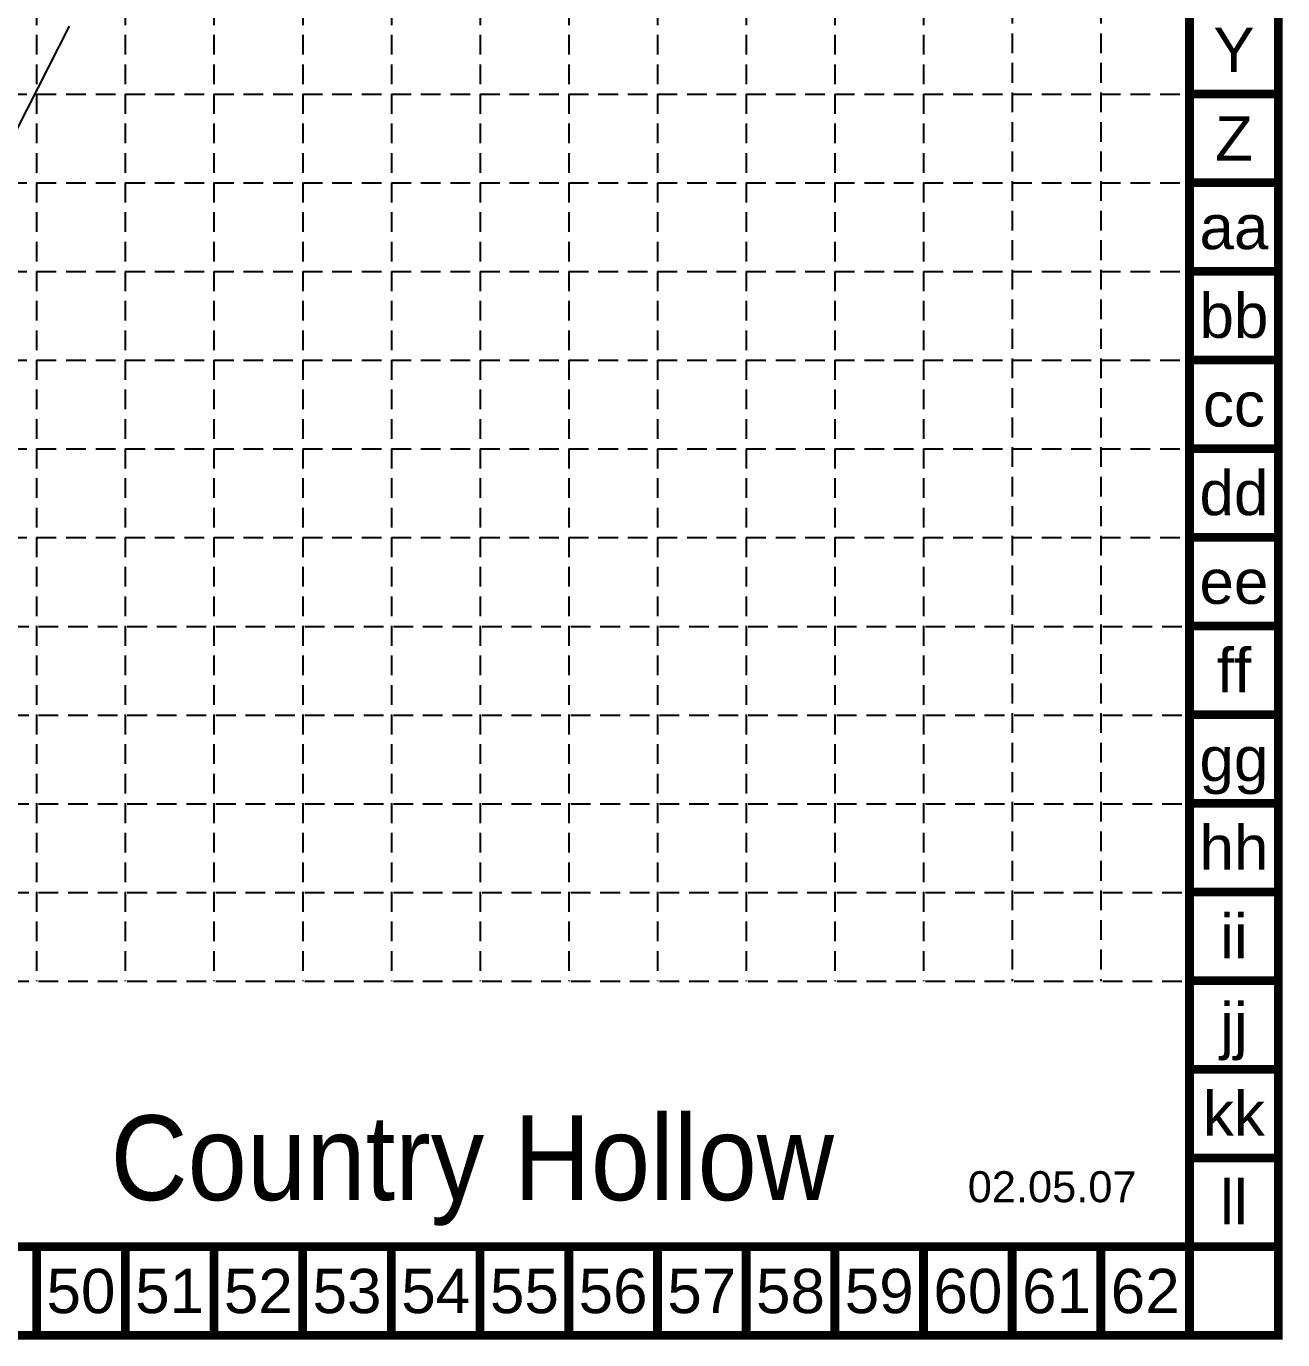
# Model space of a CAD drawing. Extents: x 5997 to 7440, y 5569 to 6471.
# Drawn here: x 7120.9 to 7439.6, y 5568.7 to 5902 of the extents above; entities that cross this region are included whole.
import ezdxf
from ezdxf.enums import TextEntityAlignment as Align

# ---------------------------------------------------------------- set-up
doc = ezdxf.new("R2010")
doc.units = 0
doc.header["$LTSCALE"] = 100
doc.header["$MEASUREMENT"] = 0
doc.linetypes.add('HIDDEN', pattern=[0.375, 0.25, -0.125])
doc.layers.get('0').update_dxf_attribs({"linetype": 'CONTINUOUS'})
for name, color, linetype in [('$-BNDY', 7, 'CONTINUOUS'), ('BASE', 7, 'CONTINUOUS'), ('GRID', 254, 'HIDDEN')]:
    doc.layers.add(name, color=color, linetype=linetype)
doc.styles.get("Standard").update_dxf_attribs({"font": 'ARIAL.TTF', "width": 0.9})

msp = doc.modelspace()

# ---------------------------------------------------------------- linework, layer by layer
at = {"layer": '$-BNDY'}
msp.add_line((7015.12, 5672.7), (7131.81, 5902.04), dxfattribs=at)
at = {"layer": 'BASE', "color": 9}
msp.add_line((7416, 6447.35), (7416, 5592.35), dxfattribs=at)
at = {"layer": 'BASE', "const_width": 2.25}
for points in [[(5998.5, 5569.85), (7438.5, 5569.85), (7438.5, 6469.85), (5998.5, 6469.85)], [(6021, 5592.35), (7416, 5592.35), (7416, 6447.35), (6021, 6447.35)]]:
    msp.add_lwpolyline(points, close=True, dxfattribs=at)
for points in [[(7438.5, 5884.85), (7416, 5884.85)], [(7438.5, 5862.35), (7416, 5862.35)], [(7438.5, 5839.85), (7416, 5839.85)], [(7438.5, 5817.35), (7416, 5817.35)], [(7438.5, 5794.85), (7416, 5794.85)], [(7438.5, 5772.35), (7416, 5772.35)], [(7438.5, 5749.85), (7416, 5749.85)], [(7438.5, 5727.35), (7416, 5727.35)], [(7438.5, 5704.85), (7416, 5704.85)], [(7438.5, 5682.35), (7416, 5682.35)], [(7438.5, 5659.85), (7416, 5659.85)], [(7438.5, 5637.35), (7416, 5637.35)], [(7438.5, 5614.85), (7416, 5614.85)], [(7123.5, 5569.85), (7123.5, 5592.35)], [(7146, 5569.85), (7146, 5592.35)], [(7168.5, 5569.85), (7168.5, 5592.35)], [(7191, 5569.85), (7191, 5592.35)], [(7213.5, 5569.85), (7213.5, 5592.35)], [(7236, 5569.85), (7236, 5592.35)], [(7258.5, 5569.85), (7258.5, 5592.35)], [(7281, 5569.85), (7281, 5592.35)], [(7303.5, 5569.85), (7303.5, 5592.35)], [(7326, 5569.85), (7326, 5592.35)], [(7348.5, 5569.85), (7348.5, 5592.35)], [(7371, 5569.85), (7371, 5592.35)], [(7393.5, 5569.85), (7393.5, 5592.35)], [(7438.5, 5592.35), (7416, 5592.35)], [(7416, 5569.85), (7416, 5592.35)]]:
    msp.add_lwpolyline(points, dxfattribs=at)
at = {"layer": 'GRID', "color": 253, "linetype": 'HIDDEN', "ltscale": 0.2}
for p, q in [((7123.5, 6447.35), (7123.5, 5659.76)), ((7146, 6447.35), (7146, 5659.76)), ((7168.5, 6447.35), (7168.5, 5659.76)), ((7191, 6447.35), (7191, 5659.76)), ((7213.5, 6447.35), (7213.5, 5659.76)), ((7236, 6447.35), (7236, 5659.76)), ((7258.5, 6447.35), (7258.5, 5659.76)), ((7281, 6447.35), (7281, 5659.76)), ((7303.5, 6447.35), (7303.5, 5659.76)), ((7326, 6447.35), (7326, 5659.76)), ((7348.5, 6447.35), (7348.5, 5659.76)), ((7370.96, 6447.72), (7370.96, 5659.76)), ((7393.46, 6447.72), (7393.46, 5659.76)), ((6021, 5884.85), (7416, 5884.85)), ((6021, 5862.35), (7416, 5862.35)), ((6021, 5839.85), (7416, 5839.85)), ((6021, 5817.35), (7416, 5817.35)), ((6021, 5794.85), (7416, 5794.85)), ((6021, 5772.35), (7416, 5772.35)), ((6021.51, 5749.76), (7416.51, 5749.76)), ((6021.51, 5727.26), (7416.51, 5727.26)), ((6021.51, 5704.76), (7416.51, 5704.76)), ((6021.51, 5682.26), (7416.51, 5682.26)), ((6021.51, 5659.76), (7416.51, 5659.76))]:
    msp.add_line(p, q, dxfattribs=at)

# ---------------------------------------------------------------- texts
at = {"insert": (7142.27, 5625.68), "char_height": 0.72, "width": 463.47, "attachment_point": 1}
msp.add_mtext('{\\H29.9x;Country Hollow}', dxfattribs=at)
at = {"layer": 'BASE'}
for s, p in [('Y', (7427.25, 5896.1)), ('Z', (7427.25, 5873.6)), ('aa', (7427.25, 5851.1)), ('bb', (7427.25, 5828.6)), ('cc', (7427.25, 5806.1)), ('dd', (7427.25, 5783.6)), ('ee', (7427.25, 5761.1)), ('ff', (7427.25, 5738.6)), ('gg', (7427.25, 5716.1)), ('hh', (7427.25, 5693.6)), ('ii', (7427.25, 5671.1)), ('jj', (7427.25, 5648.6)), ('kk', (7427.25, 5626.1)), ('ll', (7427.25, 5603.6)), ('50', (7134.75, 5581.1)), ('51', (7157.25, 5581.1)), ('52', (7179.75, 5581.1)), ('53', (7202.25, 5581.1)), ('54', (7224.75, 5581.1)), ('55', (7247.25, 5581.1)), ('56', (7269.75, 5581.1)), ('57', (7292.25, 5581.1)), ('58', (7314.75, 5581.1)), ('59', (7337.25, 5581.1)), ('60', (7359.75, 5581.1)), ('61', (7382.25, 5581.1)), ('62', (7404.75, 5581.1))]:
    msp.add_text(s, height=11.25, dxfattribs=at).set_placement(p, align=Align.MIDDLE_CENTER)
msp.add_text('02.05.07', height=7.875, dxfattribs=at).set_placement((7381.13, 5603.62), align=Align.CENTER)

doc.saveas('drawing.dxf')
